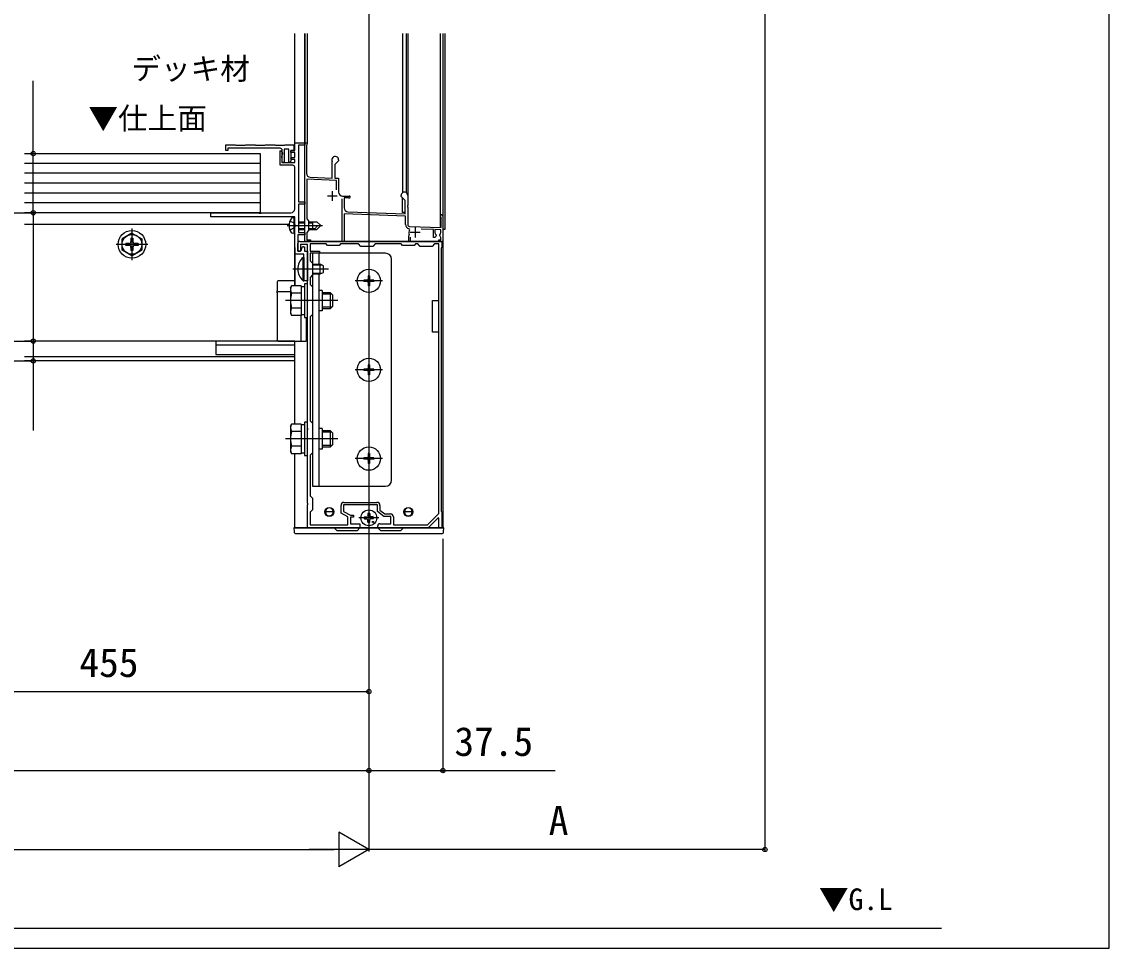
# Model space of a CAD drawing. Units: millimetres, scale not verified. Extents: x -875 to 875, y -1304 to 1298.
# Drawn here: x 324 to 875, y -1304 to -835 of the extents above; entities that cross this region are included whole.
import ezdxf
from ezdxf.enums import TextEntityAlignment as Align

# ---------------------------------------------------------------- set-up
doc = ezdxf.new("R2010")
doc.units = ezdxf.units.MM
doc.header["$LTSCALE"] = 8
for name, color, linetype in [('0-2_USER1', 3, 'Continuous'), ('0-3_YKK_11', 7, 'Continuous'), ('0-4_YKK_12', 2, 'Continuous'), ('0-5_YKK_13', 4, 'Continuous'), ('0-7_YKK_D', 6, 'Continuous'), ('0-8_YKK_ZWAK', 7, 'Continuous'), ('0-9_YSS_K', 3, 'Continuous')]:
    doc.layers.add(name, color=color, linetype=linetype)
doc.styles.add('ＭＳ ゴシック', font='')
doc.styles.get('ＭＳ ゴシック').set_extended_font_data('MS Gothic')

msp = doc.modelspace()

# ---------------------------------------------------------------- linework, layer by layer
at = {"layer": '0-3_YKK_11'}
for p, q in [((462.5, -929.9), (462.5, -908.8)), ((484, -923.4), (479, -923.4)), ((481.5, -920.9), (481.5, -925.9)), ((486.7, -923.4), (490, -923.4)), ((520.643, -940.458), (520.352, -939.884)), ((523.5, -939.4), (523.5, -944.4)), ((526, -941.9), (521, -941.9)), ((465.9, -950.4), (465.9, -950.1)), ((487.4, -1078.6), (504.1, -1078.6))]:
    msp.add_line(p, q, dxfattribs=at)
for points in [[(455.1, -899.2), (428.5, -899.2), (428.5, -900.4), (427.5, -900.4), (427.5, -897.4), (432.35, -897.4), (432.65, -897.7), (437.35, -897.7), (437.65, -897.4), (442.35, -897.4), (442.65, -897.7), (447.35, -897.7), (447.65, -897.4), (452.35, -897.4), (452.65, -897.7), (457.35, -897.7), (457.65, -897.4), (462, -897.4), (462, -900.4), (460.5, -900.4), (460.5, -905.824), (459.87, -906.454), (459.5, -906.3), (459.5, -899.7), (457.1, -899.7), (457.1, -906.4), (456.1, -906.4), (456.1, -904.246), (455.9, -903.9), (455.9, -903.3), (456.02, -903.06), (456.1, -902.9), (456.1, -900.2)], [(461.5, -907.8), (455, -907.8), (455, -900.47), (455.445, -900.351), (456.2, -901.659), (456.2, -902.2), (456.02, -902.475), (455.9, -902.658), (455.9, -906.4), (462.5, -906.4), (462.5, -904.9), (460.624, -904.9), (460.464, -904.512), (461.076, -903.9), (462.5, -903.9), (462.5, -901.4), (460.5, -901.4), (460.5, -900.4), (462.5, -900.4), (462.5, -896.4), (467.5, -896.4), (467.5, -897.6), (464.3, -897.6), (464.3, -926.4), (467.5, -926.4), (467.5, -927.6), (464.3, -927.6), (464.3, -941.9), (467.5, -941.9), (467.5, -943.1), (464, -943.1), (464, -951.4), (464.9, -951.4)], [(483.6, -920.227), (483.6, -915.462), (468.6, -914.938), (468.6, -935), (469.5, -935.9), (469.5, -940.9), (468.6, -941.8), (468.6, -945.6), (470.5, -945.6), (470.5, -946.4), (467.5, -946.4), (467.5, -896.4), (468.8, -896.4), (468.8, -897.2), (468.6, -897.4), (468.4, -897.6), (468.4, -911.899)], [(470.33, -913.898), (481.5, -914.288), (481.5, -905.972), (481.47, -905.841)], [(484.7, -905.1), (484.7, -905.6), (482.8, -907.5), (482.8, -914.334), (484.7, -914.4), (484.7, -917.442), (484.58, -917.625), (484.58, -918.175), (484.7, -918.358), (484.7, -921.4)], [(518.6, -937.813), (518.6, -933.562), (487.5, -932.476), (487.5, -946.4), (486.4, -946.4), (486.4, -924.747)], [(489.758, -924.337), (489.613, -924.3), (487.5, -924.3), (487.5, -929.344)], [(489.43, -931.343), (518.4, -932.355), (518.4, -925.7), (516.3, -923.6), (516.3, -923.1)], [(519.7, -923.1), (519.7, -928.142), (519.58, -928.325), (519.58, -928.875), (519.7, -929.058), (519.7, -937.813)], [(462.5, -933.9), (420, -933.9), (420, -931.9), (444.329, -931.9), (444.521, -932.043), (445.479, -932.043), (445.671, -931.9), (460.5, -931.9)], [(466.9, -949.1), (467.4, -949.1), (467.4, -951.4), (469, -951.4), (469, -966.4), (467, -966.4), (467, -960.858), (467.12, -960.675), (467.12, -960.125), (467, -959.942), (467, -952.9), (462.5, -952.9), (462.5, -938.858), (462.62, -938.675), (462.62, -938.125), (462.5, -937.942), (462.5, -933.9)], [(520.665, -938.812), (536.6, -939.369), (536.6, -934.466), (536.45, -934.206)], [(537.5, -933.6), (537.5, -946.4), (535.5, -946.4), (535.5, -945.6), (536.5, -945.6), (536.5, -944.498), (535.887, -943.437), (535.956, -943.056)], [(534.044, -943.056), (534.113, -943.437), (533.557, -944.4), (532.7, -944.4), (532.7, -940.333), (526.516, -940.117)], [(536.5, -941.9), (536.5, -940.466), (533.5, -940.361), (533.5, -941.9)], [(465, -946.4), (498.542, -946.4), (498.725, -946.52), (499.275, -946.52), (499.458, -946.4), (519.542, -946.4), (519.725, -946.52), (520.275, -946.52), (520.458, -946.4), (528.542, -946.4), (528.725, -946.52), (529.275, -946.52), (529.458, -946.4), (537, -946.4), (537, -949.4), (536.7, -949.7)], [(521, -944.3), (521, -946.4), (520.2, -946.4), (520.2, -943.5), (520.338, -943.248), (520.461, -942.901)], [(505.5, -1089.4), (511.1, -1089.4), (511.1, -1085.7), (507.6, -1085.7), (504.3, -1083.2), (504.3, -1079.9), (487.2, -1079.9), (487.2, -1083.2), (490.7, -1085.1), (492.2, -1085.1), (492.2, -1086), (490.7, -1086), (490.7, -1089.4), (495.5, -1089.4), (495.5, -1091.4), (469, -1091.4), (469, -1079.858), (469.12, -1079.675), (469.12, -1079.125), (469, -1078.942), (469, -1041.858), (469.12, -1041.675), (469.12, -1041.125), (469, -1040.942), (469, -976.858), (469.12, -976.675), (469.12, -976.125), (469, -975.942), (469, -960.858), (469.12, -960.675), (469.12, -960.125), (469, -959.942), (469, -947.9), (465.4, -947.9), (465.4, -951.4), (464, -951.4), (464, -947.4)], [(535.4, -1084.257), (535.4, -947.7), (533.2, -947.7), (532, -948.9), (526, -948.9), (524.8, -947.7), (523.7, -947.7), (523, -948.4), (517, -948.4), (516.3, -947.7), (503.2, -947.7), (502, -948.9), (496, -948.9), (494.8, -947.7), (485.7, -947.7), (485, -948.4), (479, -948.4), (478.3, -947.7), (470.3, -947.7), (470.3, -951.4), (475, -951.4), (475, -952.4), (470.3, -952.4), (470.3, -956.2), (471.5, -957.4), (471.5, -963.4), (470.3, -964.6), (470.3, -968.2), (471.5, -969.4), (471.5, -983.4), (470.3, -984.6), (470.3, -1037.2), (471.5, -1038.4), (471.5, -1053.4), (470.3, -1054.6), (470.3, -1075.2), (471.5, -1076.4), (471.5, -1082.4), (470.3, -1083.6), (470.3, -1089.9)], [(536.7, -949.7), (536.7, -1083.1), (537, -1083.4), (537, -1091.4), (535.5, -1091.4), (535.5, -1086.5), (535.132, -1086.346), (530, -1091.4), (504.5, -1091.4), (504.5, -1090.4)], [(470.3, -1089.9), (489.4, -1089.9), (489.4, -1085.873), (485.9, -1083.973), (485.9, -1080.1)], [(505.6, -1080.1), (505.6, -1082.554), (508.037, -1084.4), (510.9, -1084.4)], [(512.4, -1085.9), (512.4, -1089.9), (529.67, -1089.9), (535.4, -1084.257)]]:
    msp.add_lwpolyline(points, dxfattribs=at)
for centre, radius, start, end in [((455.1, -900.2), 1, 0.00001, 89.99999), ((461.5, -908.8), 1, 0.00001, 89.99999), ((483, -905.1), 1.7, 0.00002, 205.84192), ((470.4, -911.899), 2, 179.99997, 267.99999), ((486.7, -921.4), 2, 180.00001, 269.99999), ((490, -923.9), 0.5, 241.04501, 90.00002), ((518, -923.1), 1.7, 359.99999, 180.00001), ((460.5, -929.9), 2, 270.00001, 359.99999), ((489.5, -929.344), 2, 180, 268.00002), ((536.8, -933.6), 0.7, 0.00001, 240), ((520.7, -937.813), 2.1, 179.99999, 260.46796), ((520.7, -937.813), 1, 180, 268.00002), ((523.5, -941.9), 3.2, 153.2243, 198.23426), ((465, -947.4), 1, 90.00001, 179.99999), ((535, -941.9), 1.5, 180, 230.40591), ((535, -941.9), 1.5, 309.59407, 359.99998), ((464.9, -950.4), 1, 270.00001, 359.99999), ((466.9, -950.1), 1, 90.00001, 179.99999), ((487.4, -1080.1), 1.5, 90.00001, 179.99999), ((504.1, -1080.1), 1.5, 0.00001, 89.99999), ((510.9, -1085.9), 1.5, 0.00001, 89.99999), ((505.5, -1090.4), 1, 90.00001, 179.99999)]:
    msp.add_arc(centre, radius, start, end, dxfattribs=at)
at = {"layer": '0-4_YKK_12'}
for p, q in [((462.5, -898.9), (462.5, -841.021)), ((467.5, -841.021), (467.5, -896.4)), ((468.8, -841.021), (468.8, -896.4)), ((500, -841.021), (500, -1096.105)), ((517, -841.021), (517, -921.725)), ((518.9, -841.021), (518.9, -921.658)), ((519.7, -841.021), (519.7, -923.1)), ((536.1, -841.021), (536.1, -938.8)), ((467.5, -896.4), (468.8, -896.4)), ((462.5, -968.894), (462.5, -934.2)), ((459.619, -937.9), (325.55, -937.9)), ((536.1, -938.8), (536.6, -938.8)), ((467.503, -946.402), (532.5, -946.402)), ((462.5, -949.406), (462.5, -968.894)), ((462.5, -966.4), (462.5, -952.6)), ((462.5, -996.9), (325.55, -996.9)), ((422.5, -996.9), (422.5, -1003.6)), ((462.5, -1038.894), (462.5, -996.9)), ((462.5, -1038.894), (462.5, -996.9)), ((462.5, -998.9), (422.488, -998.9)), ((462.5, -1004.9), (325.55, -1004.9)), ((462.5, -1006.9), (325.55, -1006.9)), ((422.5, -1003.6), (462.5, -1003.6)), ((462.5, -1091.4), (537.5, -1091.4))]:
    msp.add_line(p, q, dxfattribs=at)
for points in [[(537.5, -841.021), (537.5, -1091.4), (462.5, -1091.4), (462.5, -1053.906)], [(537.5, -841.021), (537.5, -946.4), (467.5, -946.4), (467.5, -841.021)], [(538.5, -841.021), (538.5, -940.4), (537.5, -940.4)], [(518.35, -931.8), (517, -931.8), (517, -924.3)], [(535.4, -992.4), (532.3, -992.4), (532.3, -976.4), (535.4, -976.4)]]:
    msp.add_lwpolyline(points, dxfattribs=at)
for centre in [(480, -1083.4), (520, -1083.4)]:
    msp.add_circle(centre, 2.25, dxfattribs=at)
at = {"layer": '0-5_YKK_13'}
for p, q in [((325.55, -901.9), (445, -901.9)), ((445, -901.9), (445, -931.9)), ((445, -906.9), (325.55, -906.9)), ((445, -911.9), (325.55, -911.9)), ((445, -916.9), (325.55, -916.9)), ((445, -921.9), (325.55, -921.9)), ((445, -926.9), (325.55, -926.9)), ((445, -931.9), (325.55, -931.9)), ((462, -934.4), (461.198, -934.541)), ((462, -934.4), (462.5, -934.488)), ((380, -939.9), (380, -955.9)), ((458.6, -938.4), (476.5, -938.4)), ((464.3, -936.4), (467.5, -936.4)), ((464.3, -937), (467.5, -937)), ((464.3, -939.8), (467.5, -939.8)), ((464.3, -940.4), (467.5, -940.4)), ((469.5, -937), (471.6, -937)), ((469.5, -939.8), (472.836, -939.8)), ((471.6, -940.4), (471.6, -936.4)), ((472.236, -940.4), (474.236, -938.4)), ((380, -942.15), (375, -945.037)), ((375, -950.763), (375, -945.037)), ((379.5, -944.75), (379.5, -946.4)), ((379.5, -944.75), (380.5, -944.75)), ((380, -942.15), (385, -945.037)), ((380.5, -944.75), (380.5, -946.4)), ((385, -945.037), (385, -950.763)), ((462, -942.4), (461.198, -942.259)), ((388, -947.9), (372, -947.9)), ((380, -953.65), (375, -950.763)), ((378.5, -947.4), (376.85, -947.4)), ((376.85, -948.4), (376.85, -947.4)), ((378.5, -948.4), (376.85, -948.4)), ((379.5, -949.4), (379.5, -951.05)), ((380.5, -951.05), (379.5, -951.05)), ((380, -953.65), (385, -950.763)), ((380.5, -949.4), (380.5, -951.05)), ((383.15, -947.4), (381.5, -947.4)), ((383.15, -948.4), (381.5, -948.4)), ((383.15, -947.4), (383.15, -948.4)), ((471.5, -952.4), (471.5, -957.9)), ((508.5, -952.4), (471.5, -952.4)), ((474.7, -952.4), (474.7, -957.9)), ((466.752, -954.5), (467, -954.5)), ((466.752, -966.3), (466.752, -954.5)), ((467, -954.5), (467, -966.3)), ((471.5, -957.9), (475.3, -957.9)), ((471.5, -958.333), (476.22, -958.333)), ((475.3, -962.9), (475.3, -957.9)), ((477, -958.7), (475.3, -957.9)), ((511.5, -1067.4), (511.5, -955.4)), ((479.5, -960.4), (461.501, -960.4)), ((471.5, -962.467), (476.22, -962.467)), ((471.5, -962.9), (471.5, -1070.4)), ((471.5, -962.9), (475.3, -962.9)), ((474.7, -962.9), (474.7, -1070.4)), ((475.3, -962.9), (477, -962.1)), ((477, -962.1), (477, -958.7)), ((500.35, -963.9), (499.65, -963.9)), ((499.65, -963.9), (499.65, -965.55)), ((500, -959.5), (500, -973.3)), ((500.35, -963.9), (500.35, -965.55)), ((453.5, -966.9), (453.5, -971.4)), ((462.5, -966.4), (454, -966.4)), ((460.3, -969.9), (460.881, -968.894)), ((465.8, -968.894), (460.881, -968.894)), ((462.5, -966.9), (462.5, -966.4)), ((462.5, -966.9), (462.5, -968.894)), ((465.8, -968.894), (465.8, -983.906)), ((467.4, -969.35), (465.8, -969.35)), ((466.752, -966.3), (467, -966.3)), ((506.9, -966.4), (493.1, -966.4)), ((497.5, -966.05), (497.5, -966.75)), ((499.15, -966.05), (497.5, -966.05)), ((499.15, -966.75), (497.5, -966.75)), ((499.65, -967.25), (499.65, -968.9)), ((500.35, -968.9), (499.65, -968.9)), ((500.35, -967.25), (500.35, -968.9)), ((502.5, -966.05), (500.85, -966.05)), ((502.5, -966.75), (500.85, -966.75)), ((502.5, -966.05), (502.5, -966.75)), ((453.5, -972.4), (453.5, -971.4)), ((453.5, -972.4), (453.5, -996.4)), ((460.3, -971.9), (454, -971.9)), ((460.3, -969.9), (460.3, -982.9)), ((465.8, -972.647), (460.881, -972.647)), ((465.8, -972.4), (465.8, -980.4)), ((476.3, -971.2), (474.7, -971.2)), ((476.3, -971.2), (476.3, -981.6)), ((480.6, -972.4), (476.3, -972.4)), ((481.248, -973.048), (476.3, -973.048)), ((480.6, -980.4), (480.6, -972.4)), ((481.8, -973.6), (480.6, -972.4)), ((481.8, -979.2), (481.8, -973.6)), ((484.3, -976.4), (457.8, -976.4)), ((465.8, -980.153), (460.881, -980.153)), ((481.248, -979.752), (476.3, -979.752)), ((476.3, -980.4), (480.6, -980.4)), ((481.8, -979.2), (480.6, -980.4)), ((460.3, -982.9), (460.881, -983.906)), ((465.8, -983.906), (460.881, -983.906)), ((465.646, -996.4), (465.646, -983.906)), ((465.8, -983.45), (467.4, -983.45)), ((468.5, -996.4), (468.5, -984.9)), ((476.3, -981.6), (474.7, -981.6)), ((453.5, -996.9), (453.5, -996.4)), ((454, -996.9), (465.293, -996.9)), ((465.293, -996.9), (468, -996.9)), ((462.5, -1002.4), (462.5, -1001.9)), ((500, -1004.5), (500, -1018.3)), ((506.9, -1011.4), (493.1, -1011.4)), ((497.5, -1011.05), (497.5, -1011.75)), ((499.15, -1011.05), (497.5, -1011.05)), ((499.15, -1011.75), (497.5, -1011.75)), ((500.35, -1008.9), (499.65, -1008.9)), ((499.65, -1008.9), (499.65, -1010.55)), ((499.65, -1012.25), (499.65, -1013.9)), ((500.35, -1008.9), (500.35, -1010.55)), ((500.35, -1012.25), (500.35, -1013.9)), ((502.5, -1011.05), (500.85, -1011.05)), ((502.5, -1011.75), (500.85, -1011.75)), ((502.5, -1011.05), (502.5, -1011.75)), ((500.35, -1013.9), (499.65, -1013.9)), ((460.3, -1039.9), (460.881, -1038.894)), ((460.3, -1039.9), (460.3, -1052.9)), ((465.8, -1038.894), (460.881, -1038.894)), ((465.8, -1038.894), (465.8, -1053.906)), ((467.4, -1039.35), (465.8, -1039.35)), ((484.3, -1046.4), (457.8, -1046.4)), ((465.8, -1042.647), (460.881, -1042.647)), ((465.8, -1042.4), (465.8, -1050.4)), ((476.3, -1041.2), (474.7, -1041.2)), ((476.3, -1041.2), (476.3, -1051.6)), ((480.6, -1042.4), (476.3, -1042.4)), ((481.248, -1043.048), (476.3, -1043.048)), ((480.6, -1050.4), (480.6, -1042.4)), ((481.8, -1043.6), (480.6, -1042.4)), ((481.8, -1049.2), (481.8, -1043.6)), ((465.8, -1050.153), (460.881, -1050.153)), ((476.3, -1051.6), (474.7, -1051.6)), ((481.248, -1049.752), (476.3, -1049.752)), ((476.3, -1050.4), (480.6, -1050.4)), ((481.8, -1049.2), (480.6, -1050.4)), ((500, -1049.5), (500, -1063.3)), ((460.3, -1052.9), (460.881, -1053.906)), ((465.8, -1053.906), (460.881, -1053.906)), ((465.8, -1053.45), (467.4, -1053.45)), ((506.9, -1056.4), (493.1, -1056.4)), ((497.5, -1056.05), (497.5, -1056.75)), ((499.15, -1056.05), (497.5, -1056.05)), ((499.15, -1056.75), (497.5, -1056.75)), ((500.35, -1053.9), (499.65, -1053.9)), ((499.65, -1053.9), (499.65, -1055.55)), ((499.65, -1057.25), (499.65, -1058.9)), ((500.35, -1053.9), (500.35, -1055.55)), ((500.35, -1057.25), (500.35, -1058.9)), ((502.5, -1056.05), (500.85, -1056.05)), ((502.5, -1056.75), (500.85, -1056.75)), ((502.5, -1056.05), (502.5, -1056.75)), ((500.35, -1058.9), (499.65, -1058.9)), ((471.5, -1070.4), (508.5, -1070.4)), ((482, -1083.4), (478, -1083.4)), ((478, -1084.431), (478, -1083.4)), ((482, -1083.4), (482, -1084.431)), ((499.5, -1084.155), (499.481, -1085.263)), ((500, -1081.4), (500, -1091.4)), ((500.5, -1084.155), (500.519, -1085.263)), ((522, -1083.4), (518, -1083.4)), ((518, -1084.431), (518, -1083.4)), ((522, -1083.4), (522, -1084.431)), ((505, -1086.4), (495, -1086.4)), ((497.755, -1085.9), (498.863, -1085.881)), ((497.755, -1086.9), (498.863, -1086.919)), ((498.863, -1085.881), (499.38, -1085.78)), ((498.863, -1086.919), (499.38, -1087.02)), ((499.481, -1085.263), (499.38, -1085.78)), ((499.481, -1087.537), (499.38, -1087.02)), ((499.5, -1088.645), (499.481, -1087.537)), ((500.5, -1088.645), (500.519, -1087.537)), ((500.519, -1085.263), (500.62, -1085.78)), ((500.519, -1087.537), (500.62, -1087.02)), ((501.137, -1085.881), (500.62, -1085.78)), ((501.137, -1086.919), (500.62, -1087.02)), ((502.245, -1085.9), (501.137, -1085.881)), ((502.245, -1086.9), (501.137, -1086.919)), ((462, -1091.4), (462.126, -1093.461)), ((462.599, -1091.4), (462, -1091.4)), ((482.5, -1091.4), (462.599, -1091.4)), ((463.124, -1094.4), (536.876, -1094.4)), ((482.5, -1091.4), (484, -1092.9)), ((495.5, -1091.4), (482.5, -1091.4)), ((494, -1092.9), (484, -1092.9)), ((494, -1092.9), (495.5, -1091.4)), ((504.5, -1091.4), (495.5, -1091.4)), ((504.5, -1091.4), (506, -1092.9)), ((517.5, -1091.4), (504.5, -1091.4)), ((516, -1092.9), (506, -1092.9)), ((516, -1092.9), (517.5, -1091.4)), ((537.401, -1091.4), (517.5, -1091.4))]:
    msp.add_line(p, q, dxfattribs=at)
for points in [[(462.884, -938.4), (462.253, -937.213), (460.021, -936.1)], [(462, -934.4), (462, -942.4), (462.5, -942.312), (462.5, -934.488)], [(462.884, -938.4), (462.253, -939.587), (460.021, -940.7)], [(469.5, -936.4), (473.65, -936.4), (475.5, -938.25)], [(469.5, -940.4), (473.65, -940.4), (475.5, -938.55), (475.5, -938.25)], [(537.874, -1093.461), (538, -1091.4), (537.401, -1091.4)]]:
    msp.add_lwpolyline(points, dxfattribs=at)
for points in [[(469, -984.9), (469, -967.9), (467.4, -967.9), (467.4, -984.9)], [(469, -1054.9), (469, -1037.9), (467.4, -1037.9), (467.4, -1054.9)]]:
    msp.add_lwpolyline(points, close=True, dxfattribs=at)
for centre, radius in [((380, -947.9), 7), ((380, -947.9), 5), ((500, -966.4), 5.9), ((500, -1011.4), 5.9), ((500, -1056.4), 5.9), ((500, -1086.4), 4), ((502.121, -1088.521), 0.3)]:
    msp.add_circle(centre, radius, dxfattribs=at)
for centre, radius, start, end in [((466.1, -938.4), 6.5, 147.94412, 212.05588), ((461.354, -935.428), 0.9, 100, 147.94412), ((461.354, -941.372), 0.9, 212.05588, 260), ((378.5, -946.4), 1, 270, 0), ((381.5, -946.4), 1, 180, 270), ((378.5, -949.4), 1, 0, 90), ((381.5, -949.4), 1, 90, 180), ((508.5, -955.4), 3, 0, 90), ((471.7, -960.4), 7.7, 129.98312, 230.01688), ((454, -966.9), 0.5, 90, 180), ((463.623, -970.771), 3.323, 145.61575, 214.38425), ((499.15, -965.55), 0.5, 270, 0), ((499.15, -967.25), 0.5, 0, 90), ((500.85, -965.55), 0.5, 180, 270), ((500.85, -967.25), 0.5, 90, 180), ((454, -972.4), 0.5, 90, 180), ((472.72, -976.4), 12.419, 162.41205, 197.58795), ((463.623, -982.029), 3.323, 145.61575, 214.38425), ((454, -996.4), 0.5, 180, 270), ((465.205, -996.462), 0.446, 281.42179, 8.04945), ((468, -996.4), 0.5, 270, 0), ((499.15, -1010.55), 0.5, 270, 0), ((499.15, -1012.25), 0.5, 0, 90), ((500.85, -1010.55), 0.5, 180, 270), ((500.85, -1012.25), 0.5, 90, 180), ((463.623, -1040.771), 3.323, 145.61575, 214.38425), ((472.72, -1046.4), 12.419, 162.41205, 197.58795), ((463.623, -1052.029), 3.323, 145.61575, 214.38425), ((499.15, -1055.55), 0.5, 270, 0), ((499.15, -1057.25), 0.5, 0, 90), ((500.85, -1055.55), 0.5, 180, 270), ((500.85, -1057.25), 0.5, 90, 180), ((508.5, -1067.4), 3, 270, 0), ((480, -1083.4), 2, 0, 180), ((480, -1083.4), 2, 180, 0), ((500, -1086.4), 2.3, 77.44414, 102.55586), ((520, -1083.4), 2, 0, 180), ((520, -1083.4), 2, 180, 0), ((500, -1086.4), 2.3, 167.44414, 192.55586), ((500, -1086.4), 2.3, 257.44414, 282.55586), ((500, -1086.4), 2.3, 347.44414, 12.55586), ((463.124, -1093.4), 1, 183.5, 270), ((536.876, -1093.4), 1, 270, 356.5)]:
    msp.add_arc(centre, radius, start, end, dxfattribs=at)
at = {"layer": '0-7_YKK_D'}
for p, q in [((500, -528.145), (500, -1255.4)), ((700.6, -534.661), (700.6, -1255.4)), ((271, -931.9), (331, -931.9)), ((330, -931.9), (330, -996.9)), ((291, -996.9), (331, -996.9)), ((291, -996.9), (331, -996.9)), ((296.508, -1006.9), (331, -1006.9)), ((537.5, -1097.105), (537.5, -1215.4)), ((500, -1104.9), (500, -1255.4)), ((500, -1104.9), (500, -1215.4)), ((500, -1104.9), (500, -1215.4)), ((500, -1104.9), (500, -1175.4)), ((250, -1174.4), (500, -1174.4)), ((0, -1214.4), (500, -1214.4)), ((500, -1254.4), (484.845, -1245.65)), ((484.845, -1245.65), (484.845, -1263.15)), ((-482.5, -1254.4), (482.5, -1254.4)), ((500, -1254.4), (469.689, -1254.4)), ((500, -1254.4), (484.845, -1263.15)), ((700.6, -1254.4), (500, -1254.4))]:
    msp.add_line(p, q, dxfattribs=at)
for points in [[(330, -931.9), (330, -901.9), (330, -865.009)], [(330, -996.9), (330, -1006.9), (330, -1042.2)], [(500, -1214.4), (537.5, -1214.4), (594.391, -1214.4)]]:
    msp.add_lwpolyline(points, dxfattribs=at)
for centre in [(330, -901.9), (330, -931.9), (330, -931.9), (330, -996.9), (330, -996.9), (330, -1006.9), (500, -1174.4), (500, -1214.4), (500, -1214.4), (537.5, -1214.4), (700.6, -1254.4)]:
    msp.add_circle(centre, 1.075, dxfattribs=at)
at = {"layer": '0-8_YKK_ZWAK'}
msp.add_lwpolyline([(-875, -1304.4), (875, -1304.4), (875, 1245.6)], dxfattribs=at)
at = {"layer": '0-9_YSS_K'}
msp.add_line((790.087, -1294.4), (-781.795, -1294.4), dxfattribs=at)

# ---------------------------------------------------------------- texts
at = {"layer": '0-2_USER1', "style": 'ＭＳ ゴシック'}
for s, p in [('デッキ材', (379.722, -867.724)), ('▼仕上面', (357.955, -892.872)), ('▼G.L', (727.955, -1288.4))]:
    msp.add_text(s, height=11, dxfattribs=at).set_placement(p, align=Align.BOTTOM_LEFT)
at = {"layer": '0-7_YKK_D', "style": 'ＭＳ ゴシック'}
for s, p in [('455', (353.409, -1171.4)), ('37.5', (543.323, -1211.4)), ('A', (591.095, -1251.4))]:
    msp.add_text(s, height=14.66, dxfattribs=at).set_placement(p, align=Align.BOTTOM_LEFT)

doc.saveas('drawing.dxf')
